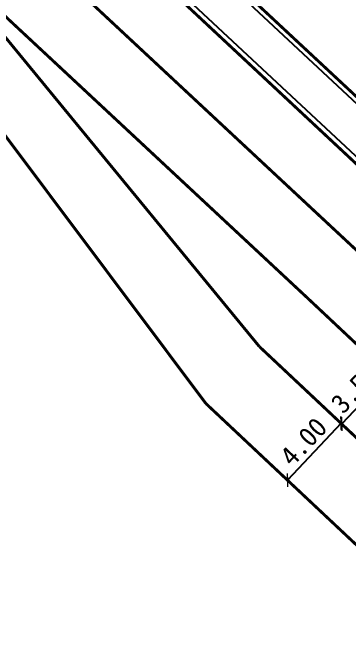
# Model space of a CAD drawing. Header units: millimetres. Extents: x 67532 to 67858, y 50657 to 50929.
# Drawn here: x 67609.76 to 67627, y 50813.57 to 50845.88 of the extents above; entities that cross this region are included whole.
import ezdxf

# ---------------------------------------------------------------- set-up
doc = ezdxf.new("R2010")
doc.units = ezdxf.units.MM
doc.linetypes.add('DASHDOT', pattern=[25.4, 12.7, -6.35, 0, -6.35])
doc.linetypes.add('JTSS01', pattern=[6, 2, -4])
for name, color, linetype in [('@-标注', 7, 'Continuous'), ('@-路面标线', 7, 'Continuous'), ('@-辅助设计', 4, 'Continuous'), ('RD-中线', 1, 'DASHDOT')]:
    doc.layers.add(name, color=color, linetype=linetype)
doc.layers.add('@-道路标线', color=7, linetype='Continuous', lineweight=0)
doc.styles.add('--黑体', font='simhei.ttf')
doc.dimstyles.new('标志标注', dxfattribs={"dimtxt": 1, "dimasz": 0.5, "dimexe": 0, "dimexo": 0, "dimgap": 0.25, "dimtad": 1, "dimzin": 0, "dimdsep": 46, "dimtxsty": '--黑体', "dimblk": 'ARCHTICK', "dimcen": 0.09, "dimadec": 0, "dimazin": 0, "dimtfac": 1, "dimtix": 1, "dimtmove": 1, "dimatfit": 0, "dimfxl": 1, "dimtolj": 1, "dimtzin": 0, "dimarcsym": 0})

# ---------------------------------------------------------------- blocks, each defined once
blk = doc.blocks.new('_ARCHTICK')
at = {"color": 0, "linetype": 'ByBlock', "const_width": 0.15}
blk.add_lwpolyline([(-0.5, -0.5), (0.5, 0.5)], dxfattribs=at)
blk = doc.blocks.new('*D55')
at = {"layer": '@-标注', "color": 0, "lineweight": -2, "transparency": 16777216}
for p, q in [((67629.01, 50827.359), (67626.613, 50824.809)), ((67629.024, 50827.346), (67629.01, 50827.359)), ((67626.627, 50824.795), (67626.613, 50824.809))]:
    blk.add_line(p, q, dxfattribs=at)
at = {"layer": 'Defpoints', "color": 0, "transparency": 16777216}
for p in [(67629.024, 50827.346), (67626.613, 50824.809), (67626.627, 50824.795)]:
    blk.add_point(p, dxfattribs=at)
at = {"layer": '@-标注', "color": 0, "lineweight": -2, "transparency": 16777216, "xscale": 0.5, "yscale": 0.5, "zscale": 0.5}
for p, rotation in [((67629.01, 50827.359), 46.7761792516984), ((67626.613, 50824.809), 226.7761792516984)]:
    blk.add_blockref('_ARCHTICK', p, dxfattribs=dict(at, rotation=rotation))
at = {"layer": '@-标注', "color": 0, "transparency": 16777216, "insert": (67627.261, 50826.601), "char_height": 1, "attachment_point": 5, "rotation": 46.7762, "style": '--黑体'}
blk.add_mtext('\\A1;3.50', dxfattribs=at)
blk = doc.blocks.new('*D56')
at = {"layer": '@-标注', "color": 0, "lineweight": -2, "transparency": 16777216}
for p, q in [((67626.576, 50824.843), (67623.837, 50821.928)), ((67626.627, 50824.795), (67626.576, 50824.843)), ((67623.888, 50821.88), (67623.837, 50821.928))]:
    blk.add_line(p, q, dxfattribs=at)
at = {"layer": 'Defpoints', "color": 0, "transparency": 16777216}
for p in [(67626.627, 50824.795), (67623.837, 50821.928), (67623.888, 50821.88)]:
    blk.add_point(p, dxfattribs=at)
at = {"layer": '@-标注', "color": 0, "lineweight": -2, "transparency": 16777216, "xscale": 0.5, "yscale": 0.5, "zscale": 0.5}
for p, rotation in [((67626.576, 50824.843), 46.77617925169729), ((67623.837, 50821.928), 226.7761792516974)]:
    blk.add_blockref('_ARCHTICK', p, dxfattribs=dict(at, rotation=rotation))
at = {"layer": '@-标注', "color": 0, "transparency": 16777216, "insert": (67624.656, 50823.903), "char_height": 1, "attachment_point": 5, "rotation": 46.7762, "style": '--黑体'}
blk.add_mtext('\\A1;4.00', dxfattribs=at)

msp = doc.modelspace()

# ---------------------------------------------------------------- linework, layer by layer
at = {"layer": '@-路面标线', "color": 7, "linetype": 'Continuous', "const_width": 0.15, "flags": 128}
msp.add_lwpolyline([(67610.259, 50854.104), (67635.769, 50830.27)], dxfattribs=at)
at = {"layer": '@-辅助设计'}
msp.add_lwpolyline([(67656.208, 50791.505), (67619.658, 50825.856)], dxfattribs=at)
at = {"layer": '@-道路标线', "color": 7, "linetype": 'Continuous', "const_width": 0.15, "flags": 128}
for points in [[(67659.341, 50811.546), (67631.126, 50838.064), (67541.783, 50921.377)], [(67619.658, 50825.856), (67603.742, 50847.115), (67531.889, 50914.118)], [(67605.656, 50849.167), (67622.397, 50828.771)], [(67628.749, 50822.8), (67622.397, 50828.771)], [(67656.208, 50791.505), (67619.658, 50825.856)]]:
    msp.add_lwpolyline(points, dxfattribs=at)
at = {"layer": '@-道路标线', "color": 7, "linetype": 'JTSS01', "const_width": 0.15, "flags": 128}
for points in [[(67633.543, 50827.901), (67627.196, 50833.867), (67537.862, 50917.172)], [(67631.146, 50825.351), (67624.804, 50831.312), (67605.656, 50849.167)]]:
    msp.add_lwpolyline(points, dxfattribs=at)
at = {"layer": 'RD-中线', "color": 3, "linetype": 'Continuous'}
for points in [[(67659.17, 50811.364), (67630.955, 50837.882), (67541.613, 50921.195)], [(67657.801, 50809.906), (67629.588, 50836.422), (67540.249, 50919.732)]]:
    msp.add_lwpolyline(points, dxfattribs=at)

# ---------------------------------------------------------------- dimensions: what is measured, and where the dimension line sits
at = {"layer": '@-标注'}
for p1, p2, distance, picture, middle in [((67629.024, 50827.346), (67626.627, 50824.795), -0.02, '*D55', (67627.261, 50826.601)), ((67626.627, 50824.795), (67623.888, 50821.88), -0.07, '*D56', (67624.656, 50823.903))]:
    dim = msp.add_aligned_dim(p1=p1, p2=p2, distance=distance, dimstyle='标志标注', dxfattribs=at)
    dim.commit()
    dim.dimension.update_dxf_attribs({"geometry": picture, "text_midpoint": middle})

doc.saveas('drawing.dxf')
